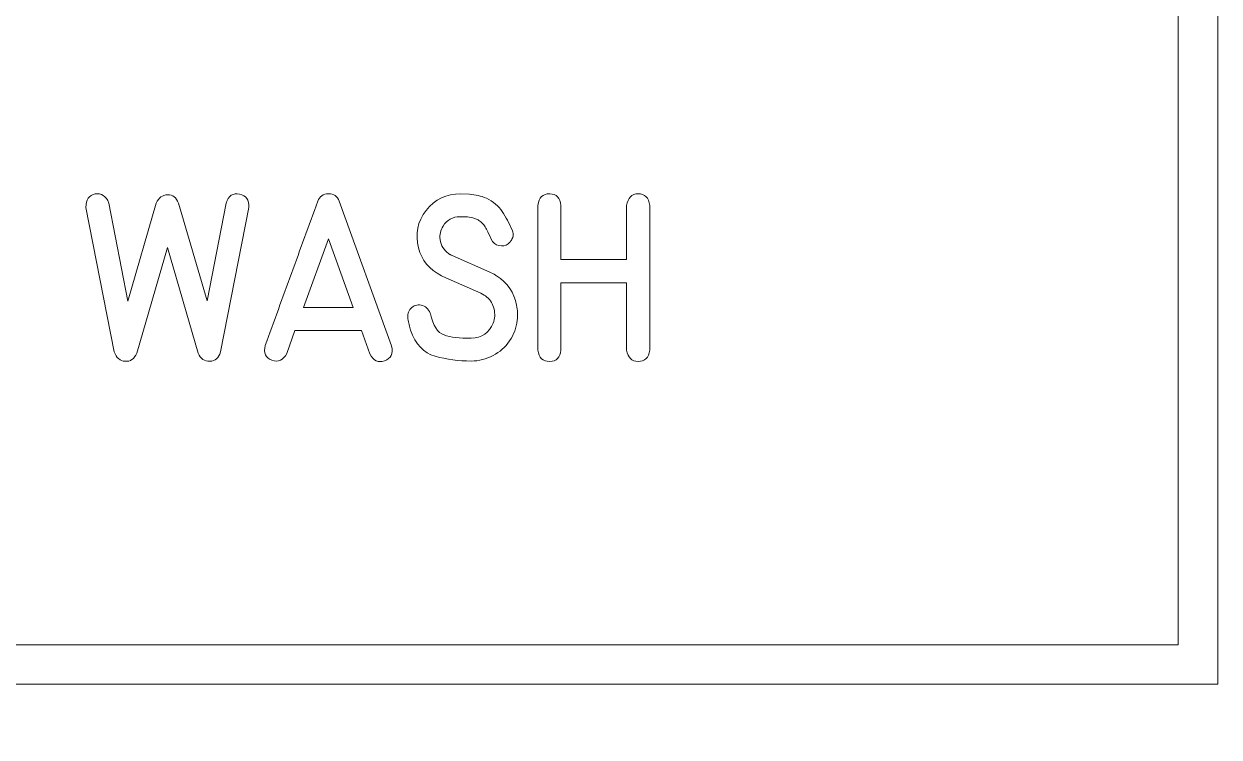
# Model space of a CAD drawing. Header units: millimetres. Extents: x -288 to 359, y -150 to 98.
# Drawn here: x -16.93 to 5.74, y -15.66 to -2.14 of the extents above; entities that cross this region are included whole.
import ezdxf

# ---------------------------------------------------------------- set-up
doc = ezdxf.new("R2010")
doc.units = ezdxf.units.MM
doc.header["$MEASUREMENT"] = 0
doc.layers.add('Cut', color=7, linetype='Continuous', plot=False)
doc.layers.add('Engrave', color=7, linetype='Continuous')

msp = doc.modelspace()

# ---------------------------------------------------------------- linework, layer by layer
at = {"layer": 'Cut', "color": 250, "lineweight": 9}
msp.add_open_spline([(-125.3294, 95.8698), (-125.5948, 95.8696), (-125.8492, 95.764), (-126.0368, 95.5762), (-126.0368, 95.5762), (-126.2243, 95.3885), (-126.3296, 95.1352), (-126.3294, 94.8698), (-126.3294, 94.8698), (-126.3294, 94.8698), (-126.3294, 90.3823), (-126.3294, 90.3823), (-126.3294, 90.3823), (-126.3292, 90.1169), (-126.2236, 89.8624), (-126.0359, 89.6749), (-126.0359, 89.6749), (-125.8481, 89.4874), (-125.5948, 89.3821), (-125.3294, 89.3823), (-125.3294, 89.3823), (-125.3294, 89.3823), (-122.8669, 89.3823), (-122.8669, 89.3823), (-122.8669, 89.3823), (-120.5447, 89.3823), (-118.3988, 88.1434), (-117.2377, 86.1323), (-117.2377, 86.1323), (-116.0766, 84.1212), (-116.0766, 81.6434), (-117.2377, 79.6323), (-117.2377, 79.6323), (-118.3988, 77.6212), (-120.5447, 76.3823), (-122.8669, 76.3823), (-122.8669, 76.3823), (-122.8669, 76.3823), (-125.3294, 76.3823), (-125.3294, 76.3823), (-125.3294, 76.3823), (-125.5948, 76.3821), (-125.8492, 76.2765), (-126.0368, 76.0887), (-126.0368, 76.0887), (-126.2243, 75.901), (-126.3296, 75.6477), (-126.3294, 75.3823), (-126.3294, 75.3823), (-126.3294, 75.3823), (-126.3294, 23.7073), (-126.3294, 23.7073), (-126.3294, 23.7073), (-126.3292, 23.4419), (-126.2236, 23.1874), (-126.0359, 22.9999), (-126.0359, 22.9999), (-125.8481, 22.8124), (-125.5948, 22.7071), (-125.3294, 22.7073), (-125.3294, 22.7073), (-125.3294, 22.7073), (-122.8669, 22.7073), (-122.8669, 22.7073), (-122.8669, 22.7073), (-120.5447, 22.7073), (-118.3988, 21.4684), (-117.2377, 19.4573), (-117.2377, 19.4573), (-116.0766, 17.4462), (-116.0766, 14.9684), (-117.2377, 12.9573), (-117.2377, 12.9573), (-118.3988, 10.9462), (-120.5447, 9.7073), (-122.8669, 9.7073), (-122.8669, 9.7073), (-122.8669, 9.7073), (-125.3294, 9.7073), (-125.3294, 9.7073), (-125.3294, 9.7073), (-125.5948, 9.7071), (-125.8492, 9.6015), (-126.0368, 9.4137), (-126.0368, 9.4137), (-126.2243, 9.226), (-126.3296, 8.9727), (-126.3294, 8.7073), (-126.3294, 8.7073), (-126.3294, 8.7073), (-126.3294, -62.0177), (-126.3294, -62.0177), (-126.3294, -62.0177), (-126.3292, -62.2831), (-126.2236, -62.5376), (-126.0359, -62.7251), (-126.0359, -62.7251), (-125.8481, -62.9126), (-125.5948, -63.0179), (-125.3294, -63.0177), (-125.3294, -63.0177), (-125.3294, -63.0177), (-122.8669, -63.0177), (-122.8669, -63.0177), (-122.8669, -63.0177), (-120.5447, -63.0177), (-118.3988, -64.2566), (-117.2377, -66.2677), (-117.2377, -66.2677), (-116.0766, -68.2788), (-116.0766, -70.7566), (-117.2377, -72.7677), (-117.2377, -72.7677), (-118.3988, -74.7788), (-120.5447, -76.0177), (-122.8669, -76.0177), (-122.8669, -76.0177), (-122.8669, -76.0177), (-125.3294, -76.0177), (-125.3294, -76.0177), (-125.3294, -76.0177), (-125.5948, -76.0179), (-125.8492, -76.1235), (-126.0368, -76.3113), (-126.0368, -76.3113), (-126.2243, -76.499), (-126.3296, -76.7523), (-126.3294, -77.0177), (-126.3294, -77.0177), (-126.3294, -77.0177), (-126.3294, -128.6927), (-126.3294, -128.6927), (-126.3294, -128.6927), (-126.3292, -128.9581), (-126.2236, -129.2126), (-126.0359, -129.4001), (-126.0359, -129.4001), (-125.8481, -129.5876), (-125.5948, -129.6929), (-125.3294, -129.6927), (-125.3294, -129.6927), (-125.3294, -129.6927), (-122.8669, -129.6927), (-122.8669, -129.6927), (-122.8669, -129.6927), (-120.5447, -129.6927), (-118.3988, -130.9316), (-117.2377, -132.9427), (-117.2377, -132.9427), (-116.0766, -134.9538), (-116.0766, -137.4316), (-117.2377, -139.4427), (-117.2377, -139.4427), (-118.3988, -141.4538), (-120.5447, -142.6927), (-122.8669, -142.6927), (-122.8669, -142.6927), (-122.8669, -142.6927), (-125.3294, -142.6927), (-125.3294, -142.6927), (-125.3294, -142.6927), (-125.5948, -142.6929), (-125.8492, -142.7985), (-126.0368, -142.9863), (-126.0368, -142.9863), (-126.2243, -143.174), (-126.3296, -143.4273), (-126.3294, -143.6927), (-126.3294, -143.6927), (-126.3294, -143.6927), (-126.3294, -148.1802), (-126.3294, -148.1802), (-126.3294, -148.1802), (-126.3292, -148.4456), (-126.2236, -148.7001), (-126.0359, -148.8876), (-126.0359, -148.8876), (-125.8481, -149.0751), (-125.5948, -149.1804), (-125.3294, -149.1802), (-125.3294, -149.1802), (-125.3294, -149.1802), (16.1206, -149.1802), (16.1206, -149.1802), (16.1206, -149.1802), (16.386, -149.1801), (16.6404, -149.0745), (16.828, -148.8867), (16.828, -148.8867), (17.0155, -148.6989), (17.1208, -148.4456), (17.1206, -148.1802), (17.1206, -148.1802), (17.1206, -148.1802), (17.1206, -143.6927), (17.1206, -143.6927), (17.1206, -143.6927), (17.1204, -143.4273), (17.0149, -143.1729), (16.8271, -142.9854), (16.8271, -142.9854), (16.6393, -142.7978), (16.386, -142.6926), (16.1206, -142.6927), (16.1206, -142.6927), (16.1206, -142.6927), (13.6581, -142.6927), (13.6581, -142.6927), (13.6581, -142.6927), (11.3359, -142.6927), (9.1901, -141.4538), (8.029, -139.4427), (8.029, -139.4427), (6.8678, -137.4316), (6.8678, -134.9538), (8.029, -132.9427), (8.029, -132.9427), (9.1901, -130.9316), (11.3359, -129.6927), (13.6581, -129.6927), (13.6581, -129.6927), (13.6581, -129.6927), (16.1206, -129.6927), (16.1206, -129.6927), (16.1206, -129.6927), (16.386, -129.6926), (16.6404, -129.587), (16.828, -129.3992), (16.828, -129.3992), (17.0155, -129.2114), (17.1208, -128.9581), (17.1206, -128.6927), (17.1206, -128.6927), (17.1206, -128.6927), (17.1206, -77.0177), (17.1206, -77.0177), (17.1206, -77.0177), (17.1204, -76.7523), (17.0149, -76.4979), (16.8271, -76.3104), (16.8271, -76.3104), (16.6393, -76.1228), (16.386, -76.0176), (16.1206, -76.0177), (16.1206, -76.0177), (16.1206, -76.0177), (13.6581, -76.0177), (13.6581, -76.0177), (13.6581, -76.0177), (11.3359, -76.0177), (9.1901, -74.7788), (8.029, -72.7677), (8.029, -72.7677), (6.8678, -70.7566), (6.8678, -68.2788), (8.029, -66.2677), (8.029, -66.2677), (9.1901, -64.2566), (11.3359, -63.0177), (13.6581, -63.0177), (13.6581, -63.0177), (13.6581, -63.0177), (16.1206, -63.0177), (16.1206, -63.0177), (16.1206, -63.0177), (16.386, -63.0176), (16.6404, -62.912), (16.828, -62.7242), (16.828, -62.7242), (17.0155, -62.5364), (17.1208, -62.2831), (17.1206, -62.0177), (17.1206, -62.0177), (17.1206, -62.0177), (17.1206, 8.7073), (17.1206, 8.7073), (17.1206, 8.7073), (17.1204, 8.9727), (17.0149, 9.2271), (16.8271, 9.4146), (16.8271, 9.4146), (16.6393, 9.6022), (16.386, 9.7074), (16.1206, 9.7073), (16.1206, 9.7073), (16.1206, 9.7073), (13.6581, 9.7073), (13.6581, 9.7073), (13.6581, 9.7073), (11.3359, 9.7073), (9.1901, 10.9462), (8.029, 12.9573), (8.029, 12.9573), (6.8678, 14.9684), (6.8678, 17.4462), (8.029, 19.4573), (8.029, 19.4573), (9.1901, 21.4684), (11.3359, 22.7073), (13.6581, 22.7073), (13.6581, 22.7073), (13.6581, 22.7073), (16.1206, 22.7073), (16.1206, 22.7073), (16.1206, 22.7073), (16.386, 22.7074), (16.6404, 22.813), (16.828, 23.0008), (16.828, 23.0008), (17.0155, 23.1886), (17.1208, 23.4419), (17.1206, 23.7073), (17.1206, 23.7073), (17.1206, 23.7073), (17.1206, 75.3823), (17.1206, 75.3823), (17.1206, 75.3823), (17.1204, 75.6477), (17.0149, 75.9021), (16.8271, 76.0896), (16.8271, 76.0896), (16.6393, 76.2772), (16.386, 76.3824), (16.1206, 76.3823), (16.1206, 76.3823), (16.1206, 76.3823), (13.6581, 76.3823), (13.6581, 76.3823), (13.6581, 76.3823), (11.3359, 76.3823), (9.1901, 77.6212), (8.029, 79.6323), (8.029, 79.6323), (6.8678, 81.6434), (6.8678, 84.1212), (8.029, 86.1323), (8.029, 86.1323), (9.1901, 88.1434), (11.3359, 89.3823), (13.6581, 89.3823), (13.6581, 89.3823), (13.6581, 89.3823), (16.1206, 89.3823), (16.1206, 89.3823), (16.1206, 89.3823), (16.386, 89.3824), (16.6404, 89.488), (16.828, 89.6758), (16.828, 89.6758), (17.0155, 89.8636), (17.1208, 90.1169), (17.1206, 90.3823), (17.1206, 90.3823), (17.1206, 90.3823), (17.1206, 94.8698), (17.1206, 94.8698), (17.1206, 94.8698), (17.1204, 95.1352), (17.0149, 95.3896), (16.8271, 95.5771), (16.8271, 95.5771), (16.6393, 95.7647), (16.386, 95.8699), (16.1206, 95.8698), (16.1206, 95.8698), (16.1206, 95.8698), (-125.3294, 95.8698), (-125.3294, 95.8698)], degree=3, knots=[0, 0, 0, 0, 0.0107527, 0.0107527, 0.0107527, 0.0107527, 0.0215054, 0.0215054, 0.0215054, 0.0215054, 0.0322581, 0.0322581, 0.0322581, 0.0322581, 0.0430108, 0.0430108, 0.0430108, 0.0430108, 0.0537634, 0.0537634, 0.0537634, 0.0537634, 0.0645161, 0.0645161, 0.0645161, 0.0645161, 0.0752688, 0.0752688, 0.0752688, 0.0752688, 0.0860215, 0.0860215, 0.0860215, 0.0860215, 0.0967742, 0.0967742, 0.0967742, 0.0967742, 0.1075269, 0.1075269, 0.1075269, 0.1075269, 0.1182796, 0.1182796, 0.1182796, 0.1182796, 0.1290323, 0.1290323, 0.1290323, 0.1290323, 0.1397849, 0.1397849, 0.1397849, 0.1397849, 0.1505376, 0.1505376, 0.1505376, 0.1505376, 0.1612903, 0.1612903, 0.1612903, 0.1612903, 0.172043, 0.172043, 0.172043, 0.172043, 0.1827957, 0.1827957, 0.1827957, 0.1827957, 0.1935484, 0.1935484, 0.1935484, 0.1935484, 0.2043011, 0.2043011, 0.2043011, 0.2043011, 0.2150538, 0.2150538, 0.2150538, 0.2150538, 0.2258065, 0.2258065, 0.2258065, 0.2258065, 0.2365591, 0.2365591, 0.2365591, 0.2365591, 0.2473118, 0.2473118, 0.2473118, 0.2473118, 0.2580645, 0.2580645, 0.2580645, 0.2580645, 0.2688172, 0.2688172, 0.2688172, 0.2688172, 0.2795699, 0.2795699, 0.2795699, 0.2795699, 0.2903226, 0.2903226, 0.2903226, 0.2903226, 0.3010753, 0.3010753, 0.3010753, 0.3010753, 0.311828, 0.311828, 0.311828, 0.311828, 0.3225806, 0.3225806, 0.3225806, 0.3225806, 0.3333333, 0.3333333, 0.3333333, 0.3333333, 0.344086, 0.344086, 0.344086, 0.344086, 0.3548387, 0.3548387, 0.3548387, 0.3548387, 0.3655914, 0.3655914, 0.3655914, 0.3655914, 0.3763441, 0.3763441, 0.3763441, 0.3763441, 0.3870968, 0.3870968, 0.3870968, 0.3870968, 0.3978495, 0.3978495, 0.3978495, 0.3978495, 0.4086022, 0.4086022, 0.4086022, 0.4086022, 0.4193548, 0.4193548, 0.4193548, 0.4193548, 0.4301075, 0.4301075, 0.4301075, 0.4301075, 0.4408602, 0.4408602, 0.4408602, 0.4408602, 0.4516129, 0.4516129, 0.4516129, 0.4516129, 0.4623656, 0.4623656, 0.4623656, 0.4623656, 0.4731183, 0.4731183, 0.4731183, 0.4731183, 0.483871, 0.483871, 0.483871, 0.483871, 0.4946237, 0.4946237, 0.4946237, 0.4946237, 0.5053763, 0.5053763, 0.5053763, 0.5053763, 0.516129, 0.516129, 0.516129, 0.516129, 0.5268817, 0.5268817, 0.5268817, 0.5268817, 0.5376344, 0.5376344, 0.5376344, 0.5376344, 0.5483871, 0.5483871, 0.5483871, 0.5483871, 0.5591398, 0.5591398, 0.5591398, 0.5591398, 0.5698925, 0.5698925, 0.5698925, 0.5698925, 0.5806452, 0.5806452, 0.5806452, 0.5806452, 0.5913978, 0.5913978, 0.5913978, 0.5913978, 0.6021505, 0.6021505, 0.6021505, 0.6021505, 0.6129032, 0.6129032, 0.6129032, 0.6129032, 0.6236559, 0.6236559, 0.6236559, 0.6236559, 0.6344086, 0.6344086, 0.6344086, 0.6344086, 0.6451613, 0.6451613, 0.6451613, 0.6451613, 0.655914, 0.655914, 0.655914, 0.655914, 0.6666667, 0.6666667, 0.6666667, 0.6666667, 0.6774194, 0.6774194, 0.6774194, 0.6774194, 0.688172, 0.688172, 0.688172, 0.688172, 0.6989247, 0.6989247, 0.6989247, 0.6989247, 0.7096774, 0.7096774, 0.7096774, 0.7096774, 0.7204301, 0.7204301, 0.7204301, 0.7204301, 0.7311828, 0.7311828, 0.7311828, 0.7311828, 0.7419355, 0.7419355, 0.7419355, 0.7419355, 0.7526882, 0.7526882, 0.7526882, 0.7526882, 0.7634409, 0.7634409, 0.7634409, 0.7634409, 0.7741935, 0.7741935, 0.7741935, 0.7741935, 0.7849462, 0.7849462, 0.7849462, 0.7849462, 0.7956989, 0.7956989, 0.7956989, 0.7956989, 0.8064516, 0.8064516, 0.8064516, 0.8064516, 0.8172043, 0.8172043, 0.8172043, 0.8172043, 0.827957, 0.827957, 0.827957, 0.827957, 0.8387097, 0.8387097, 0.8387097, 0.8387097, 0.8494624, 0.8494624, 0.8494624, 0.8494624, 0.8602151, 0.8602151, 0.8602151, 0.8602151, 0.8709677, 0.8709677, 0.8709677, 0.8709677, 0.8817204, 0.8817204, 0.8817204, 0.8817204, 0.8924731, 0.8924731, 0.8924731, 0.8924731, 0.9032258, 0.9032258, 0.9032258, 0.9032258, 0.9139785, 0.9139785, 0.9139785, 0.9139785, 0.9247312, 0.9247312, 0.9247312, 0.9247312, 0.9354839, 0.9354839, 0.9354839, 0.9354839, 0.9462366, 0.9462366, 0.9462366, 0.9462366, 0.9569892, 0.9569892, 0.9569892, 0.9569892, 0.9677419, 0.9677419, 0.9677419, 0.9677419, 0.9784946, 0.9784946, 0.9784946, 0.9784946, 1, 1, 1, 1], dxfattribs=at)
at = {"layer": 'Engrave', "color": 240, "lineweight": 9}
for points, knots in [([(-40.4235, 31.2174), (-40.4235, 31.2174), (5.717, 31.2174), (5.717, 31.2174), (5.717, 31.2174), (5.717, 31.2174), (5.717, -14.6562), (5.717, -14.6562), (5.717, -14.6562), (5.717, -14.6562), (-31.6044, -14.6562), (-31.6044, -14.6562), (-31.6044, -14.6562), (-31.6044, -14.6562), (-31.6044, -13.9062), (-31.6044, -13.9062), (-31.6044, -13.9062), (-31.6044, -13.9062), (4.967, -13.9062), (4.967, -13.9062), (4.967, -13.9062), (4.967, -13.9062), (4.967, 30.4674), (4.967, 30.4674), (4.967, 30.4674), (4.967, 30.4674), (-40.4235, 30.4674), (-40.4235, 30.4674), (-40.4235, 30.4674), (-40.4235, 30.4674), (-40.4235, 31.2174), (-40.4235, 31.2174)], [0, 0, 0, 0, 0.1111111, 0.1111111, 0.1111111, 0.1111111, 0.2222222, 0.2222222, 0.2222222, 0.2222222, 0.3333333, 0.3333333, 0.3333333, 0.3333333, 0.4444444, 0.4444444, 0.4444444, 0.4444444, 0.5555556, 0.5555556, 0.5555556, 0.5555556, 0.6666667, 0.6666667, 0.6666667, 0.6666667, 0.7777778, 0.7777778, 0.7777778, 0.7777778, 1, 1, 1, 1]), ([(-13.9966, -5.5369), (-13.9966, -5.5369), (-13.4537, -7.3911), (-13.4537, -7.3911), (-13.4537, -7.3911), (-13.4537, -7.3911), (-13.0912, -5.5369), (-13.0912, -5.5369), (-13.0912, -5.5369), (-13.0478, -5.3972), (-12.9626, -5.3406), (-12.8361, -5.3665), (-12.8361, -5.3665), (-12.7091, -5.3925), (-12.6514, -5.4766), (-12.6615, -5.619), (-12.6615, -5.619), (-12.6615, -5.619), (-13.1981, -8.3569), (-13.1981, -8.3569), (-13.1981, -8.3569), (-13.2309, -8.4717), (-13.2986, -8.531), (-13.4002, -8.5352), (-13.4002, -8.5352), (-13.5018, -8.5394), (-13.5759, -8.487), (-13.6214, -8.3786), (-13.6214, -8.3786), (-13.6214, -8.3786), (-14.2072, -6.3788), (-14.2072, -6.3788), (-14.2072, -6.3788), (-14.2072, -6.3788), (-14.7887, -8.3786), (-14.7887, -8.3786), (-14.7887, -8.3786), (-14.8358, -8.4902), (-14.9089, -8.5426), (-15.0073, -8.5352), (-15.0073, -8.5352), (-15.1052, -8.5278), (-15.1745, -8.4685), (-15.2147, -8.3569), (-15.2147, -8.3569), (-15.2147, -8.3569), (-15.7513, -5.619), (-15.7513, -5.619), (-15.7513, -5.619), (-15.7513, -5.4713), (-15.6926, -5.3861), (-15.5746, -5.3639), (-15.5746, -5.3639), (-15.4566, -5.3417), (-15.3708, -5.3994), (-15.3174, -5.5369), (-15.3174, -5.5369), (-15.3174, -5.5369), (-14.9591, -7.3943), (-14.9591, -7.3943), (-14.9591, -7.3943), (-14.9591, -7.3943), (-14.4167, -5.5369), (-14.4167, -5.5369), (-14.4167, -5.5369), (-14.3723, -5.4348), (-14.3009, -5.3819), (-14.2035, -5.3787), (-14.2035, -5.3787), (-14.1056, -5.3755), (-14.0368, -5.4285), (-13.9966, -5.5369)], [0, 0, 0, 0, 0.0526316, 0.0526316, 0.0526316, 0.0526316, 0.1052632, 0.1052632, 0.1052632, 0.1052632, 0.1578947, 0.1578947, 0.1578947, 0.1578947, 0.2105263, 0.2105263, 0.2105263, 0.2105263, 0.2631579, 0.2631579, 0.2631579, 0.2631579, 0.3157895, 0.3157895, 0.3157895, 0.3157895, 0.3684211, 0.3684211, 0.3684211, 0.3684211, 0.4210526, 0.4210526, 0.4210526, 0.4210526, 0.4736842, 0.4736842, 0.4736842, 0.4736842, 0.5263158, 0.5263158, 0.5263158, 0.5263158, 0.5789474, 0.5789474, 0.5789474, 0.5789474, 0.6315789, 0.6315789, 0.6315789, 0.6315789, 0.6842105, 0.6842105, 0.6842105, 0.6842105, 0.7368421, 0.7368421, 0.7368421, 0.7368421, 0.7894737, 0.7894737, 0.7894737, 0.7894737, 0.8421053, 0.8421053, 0.8421053, 0.8421053, 0.8947368, 0.8947368, 0.8947368, 0.8947368, 1, 1, 1, 1]), ([(-12.3498, -8.2362), (-12.1847, -7.7801), (-12.0191, -7.3245), (-11.8534, -6.8694), (-11.8534, -6.8694), (-11.6873, -6.4143), (-11.5211, -5.9587), (-11.355, -5.5031), (-11.355, -5.5031), (-11.3206, -5.4089), (-11.2528, -5.3613), (-11.1518, -5.3602), (-11.1518, -5.3602), (-11.0502, -5.3591), (-10.9819, -5.4068), (-10.947, -5.5031), (-10.947, -5.5031), (-10.947, -5.5031), (-9.9532, -8.2436), (-9.9532, -8.2436), (-9.9532, -8.2436), (-9.9225, -8.3897), (-9.9669, -8.4833), (-10.0865, -8.5257), (-10.0865, -8.5257), (-10.2067, -8.5685), (-10.2987, -8.5246), (-10.3644, -8.3955), (-10.3644, -8.3955), (-10.3644, -8.3955), (-10.5236, -7.9521), (-10.5236, -7.9521), (-10.5236, -7.9521), (-10.5236, -7.9521), (-11.7873, -7.9521), (-11.7873, -7.9521), (-11.7873, -7.9521), (-11.7873, -7.9521), (-11.9423, -8.3849), (-11.9423, -8.3849), (-11.9423, -8.3849), (-12.0085, -8.5151), (-12.1027, -8.5574), (-12.2244, -8.5124), (-12.2244, -8.5124), (-12.3466, -8.468), (-12.3884, -8.3754), (-12.3498, -8.2362)], [0, 0, 0, 0, 0.0769231, 0.0769231, 0.0769231, 0.0769231, 0.1538462, 0.1538462, 0.1538462, 0.1538462, 0.2307692, 0.2307692, 0.2307692, 0.2307692, 0.3076923, 0.3076923, 0.3076923, 0.3076923, 0.3846154, 0.3846154, 0.3846154, 0.3846154, 0.4615385, 0.4615385, 0.4615385, 0.4615385, 0.5384615, 0.5384615, 0.5384615, 0.5384615, 0.6153846, 0.6153846, 0.6153846, 0.6153846, 0.6923077, 0.6923077, 0.6923077, 0.6923077, 0.7692308, 0.7692308, 0.7692308, 0.7692308, 0.8461538, 0.8461538, 0.8461538, 0.8461538, 1, 1, 1, 1]), ([(-8.0884, -6.8456), (-8.0884, -6.8456), (-8.0636, -6.8562), (-8.0636, -6.8562), (-8.0636, -6.8562), (-8.0636, -6.8562), (-8.0355, -6.8699), (-8.0355, -6.8699), (-8.0355, -6.8699), (-8.0355, -6.8699), (-8.0107, -6.8842), (-8.0107, -6.8842), (-8.0107, -6.8842), (-8.0038, -6.8895), (-7.9953, -6.8943), (-7.9868, -6.899), (-7.9868, -6.899), (-7.9778, -6.9032), (-7.9694, -6.9085), (-7.9609, -6.9133), (-7.9609, -6.9133), (-7.7567, -7.0477), (-7.6297, -7.234), (-7.5815, -7.4716), (-7.5815, -7.4716), (-7.563, -7.5647), (-7.5587, -7.6605), (-7.5688, -7.7584), (-7.5688, -7.7584), (-7.5857, -7.8991), (-7.6349, -8.0288), (-7.717, -8.1484), (-7.717, -8.1484), (-7.799, -8.268), (-7.9022, -8.36), (-8.026, -8.4251), (-8.026, -8.4251), (-8.1594, -8.4955), (-8.2975, -8.5304), (-8.4403, -8.5304), (-8.4403, -8.5304), (-8.6801, -8.5304), (-8.9087, -8.4997), (-9.1272, -8.4384), (-9.1272, -8.4384), (-9.3452, -8.377), (-9.5008, -8.2124), (-9.5934, -7.9446), (-9.5934, -7.9446), (-9.6061, -7.9103), (-9.6151, -7.8753), (-9.6214, -7.8393), (-9.6214, -7.8393), (-9.6278, -7.8028), (-9.6352, -7.7668), (-9.6431, -7.7303), (-9.6431, -7.7303), (-9.6585, -7.6563), (-9.6405, -7.5906), (-9.5881, -7.5335), (-9.5881, -7.5335), (-9.5362, -7.4769), (-9.4712, -7.4552), (-9.3939, -7.4684), (-9.3939, -7.4684), (-9.3119, -7.4853), (-9.2553, -7.5356), (-9.223, -7.6203), (-9.223, -7.6203), (-9.223, -7.6203), (-9.2182, -7.6346), (-9.2182, -7.6346), (-9.2182, -7.6346), (-9.169, -7.8589), (-9.0822, -7.9928), (-8.9589, -8.0362), (-8.9589, -8.0362), (-8.8351, -8.0796), (-8.6636, -8.0992), (-8.4435, -8.0949), (-8.4435, -8.0949), (-8.2408, -8.0949), (-8.1017, -7.9997), (-8.026, -7.8097), (-8.026, -7.8097), (-7.9932, -7.725), (-7.9879, -7.6367), (-8.0107, -7.5451), (-8.0107, -7.5451), (-8.0334, -7.4541), (-8.0784, -7.3774), (-8.1456, -7.3165), (-8.1456, -7.3165), (-8.1758, -7.2906), (-8.2149, -7.2668), (-8.2636, -7.244), (-8.2636, -7.244), (-8.2636, -7.244), (-8.9811, -6.9292), (-8.9811, -6.9292), (-8.9811, -6.9292), (-8.9811, -6.9292), (-9.0044, -6.9165), (-9.0044, -6.9165), (-9.0044, -6.9165), (-9.2394, -6.7927), (-9.3849, -6.6164), (-9.4415, -6.3878), (-9.4415, -6.3878), (-9.5108, -6.1233), (-9.4627, -5.8862), (-9.2965, -5.6756), (-9.2965, -5.6756), (-9.1309, -5.4655), (-8.9129, -5.3602), (-8.6435, -5.3602), (-8.6435, -5.3602), (-8.6435, -5.3602), (-8.4726, -5.365), (-8.4726, -5.365), (-8.4726, -5.365), (-8.4171, -5.375), (-8.3631, -5.3851), (-8.3118, -5.3951), (-8.3118, -5.3951), (-8.2599, -5.4046), (-8.2075, -5.4216), (-8.1551, -5.4454), (-8.1551, -5.4454), (-8.0249, -5.5062), (-7.9249, -5.5904), (-7.8556, -5.6967), (-7.8556, -5.6967), (-7.7863, -5.8031), (-7.7238, -5.9185), (-7.6683, -6.0423), (-7.6683, -6.0423), (-7.663, -6.0539), (-7.6582, -6.0672), (-7.654, -6.0825), (-7.654, -6.0825), (-7.6429, -6.1333), (-7.6482, -6.1793), (-7.6699, -6.2206), (-7.6699, -6.2206), (-7.682, -6.2466), (-7.6953, -6.2661), (-7.7085, -6.2794), (-7.7085, -6.2794), (-7.7217, -6.2931), (-7.7328, -6.3021), (-7.7408, -6.3074), (-7.7408, -6.3074), (-7.7948, -6.3455), (-7.8535, -6.3571), (-7.9175, -6.3413), (-7.9175, -6.3413), (-7.9821, -6.327), (-8.0308, -6.2857), (-8.0652, -6.2174), (-8.0652, -6.2174), (-8.0921, -6.1577), (-8.1207, -6.0963), (-8.1509, -6.0338), (-8.1509, -6.0338), (-8.1816, -5.9714), (-8.2244, -5.9195), (-8.2789, -5.8777), (-8.2789, -5.8777), (-8.3017, -5.8613), (-8.3239, -5.8491), (-8.3451, -5.8417), (-8.3451, -5.8417), (-8.3663, -5.8338), (-8.3895, -5.8253), (-8.4155, -5.8158), (-8.4155, -5.8158), (-8.4155, -5.8158), (-8.516, -5.7989), (-8.516, -5.7989), (-8.516, -5.7989), (-8.516, -5.7989), (-8.6589, -5.7941), (-8.6589, -5.7941), (-8.6589, -5.7941), (-8.7975, -5.7962), (-8.9034, -5.856), (-8.9764, -5.974), (-8.9764, -5.974), (-9.0261, -6.0497), (-9.0446, -6.1338), (-9.0325, -6.227), (-9.0325, -6.227), (-9.0182, -6.3413), (-8.9642, -6.4302), (-8.8711, -6.4937), (-8.8711, -6.4937), (-8.8668, -6.4963), (-8.8626, -6.5), (-8.8573, -6.5037), (-8.8573, -6.5037), (-8.852, -6.5069), (-8.8462, -6.5106), (-8.8404, -6.5138), (-8.8404, -6.5138), (-8.8404, -6.5138), (-8.8229, -6.5212), (-8.8229, -6.5212), (-8.8229, -6.5212), (-8.8229, -6.5212), (-8.8044, -6.5291), (-8.8044, -6.5291), (-8.8044, -6.5291), (-8.8044, -6.5291), (-8.0884, -6.8456), (-8.0884, -6.8456)], [0, 0, 0, 0, 0.0181818, 0.0181818, 0.0181818, 0.0181818, 0.0363636, 0.0363636, 0.0363636, 0.0363636, 0.0545455, 0.0545455, 0.0545455, 0.0545455, 0.0727273, 0.0727273, 0.0727273, 0.0727273, 0.0909091, 0.0909091, 0.0909091, 0.0909091, 0.1090909, 0.1090909, 0.1090909, 0.1090909, 0.1272727, 0.1272727, 0.1272727, 0.1272727, 0.1454545, 0.1454545, 0.1454545, 0.1454545, 0.1636364, 0.1636364, 0.1636364, 0.1636364, 0.1818182, 0.1818182, 0.1818182, 0.1818182, 0.2, 0.2, 0.2, 0.2, 0.2181818, 0.2181818, 0.2181818, 0.2181818, 0.2363636, 0.2363636, 0.2363636, 0.2363636, 0.2545455, 0.2545455, 0.2545455, 0.2545455, 0.2727273, 0.2727273, 0.2727273, 0.2727273, 0.2909091, 0.2909091, 0.2909091, 0.2909091, 0.3090909, 0.3090909, 0.3090909, 0.3090909, 0.3272727, 0.3272727, 0.3272727, 0.3272727, 0.3454545, 0.3454545, 0.3454545, 0.3454545, 0.3636364, 0.3636364, 0.3636364, 0.3636364, 0.3818182, 0.3818182, 0.3818182, 0.3818182, 0.4, 0.4, 0.4, 0.4, 0.4181818, 0.4181818, 0.4181818, 0.4181818, 0.4363636, 0.4363636, 0.4363636, 0.4363636, 0.4545455, 0.4545455, 0.4545455, 0.4545455, 0.4727273, 0.4727273, 0.4727273, 0.4727273, 0.4909091, 0.4909091, 0.4909091, 0.4909091, 0.5090909, 0.5090909, 0.5090909, 0.5090909, 0.5272727, 0.5272727, 0.5272727, 0.5272727, 0.5454545, 0.5454545, 0.5454545, 0.5454545, 0.5636364, 0.5636364, 0.5636364, 0.5636364, 0.5818182, 0.5818182, 0.5818182, 0.5818182, 0.6, 0.6, 0.6, 0.6, 0.6181818, 0.6181818, 0.6181818, 0.6181818, 0.6363636, 0.6363636, 0.6363636, 0.6363636, 0.6545455, 0.6545455, 0.6545455, 0.6545455, 0.6727273, 0.6727273, 0.6727273, 0.6727273, 0.6909091, 0.6909091, 0.6909091, 0.6909091, 0.7090909, 0.7090909, 0.7090909, 0.7090909, 0.7272727, 0.7272727, 0.7272727, 0.7272727, 0.7454545, 0.7454545, 0.7454545, 0.7454545, 0.7636364, 0.7636364, 0.7636364, 0.7636364, 0.7818182, 0.7818182, 0.7818182, 0.7818182, 0.8, 0.8, 0.8, 0.8, 0.8181818, 0.8181818, 0.8181818, 0.8181818, 0.8363636, 0.8363636, 0.8363636, 0.8363636, 0.8545455, 0.8545455, 0.8545455, 0.8545455, 0.8727273, 0.8727273, 0.8727273, 0.8727273, 0.8909091, 0.8909091, 0.8909091, 0.8909091, 0.9090909, 0.9090909, 0.9090909, 0.9090909, 0.9272727, 0.9272727, 0.9272727, 0.9272727, 0.9454545, 0.9454545, 0.9454545, 0.9454545, 0.9636364, 0.9636364, 0.9636364, 0.9636364, 1, 1, 1, 1]), ([(-7.1799, -8.3214), (-7.1799, -8.3214), (-7.1799, -5.5803), (-7.1799, -5.5803), (-7.1799, -5.5803), (-7.1582, -5.4316), (-7.0825, -5.3586), (-6.9534, -5.3607), (-6.9534, -5.3607), (-6.8243, -5.3634), (-6.7539, -5.4369), (-6.7428, -5.5803), (-6.7428, -5.5803), (-6.7428, -5.5803), (-6.7428, -6.6053), (-6.7428, -6.6053), (-6.7428, -6.6053), (-6.7428, -6.6053), (-5.4945, -6.6053), (-5.4945, -6.6053), (-5.4945, -6.6053), (-5.4945, -6.6053), (-5.4945, -5.5803), (-5.4945, -5.5803), (-5.4945, -5.5803), (-5.4728, -5.4348), (-5.3998, -5.3613), (-5.2754, -5.3607), (-5.2754, -5.3607), (-5.1511, -5.3602), (-5.077, -5.4338), (-5.0542, -5.5803), (-5.0542, -5.5803), (-5.0542, -5.5803), (-5.0542, -8.3214), (-5.0542, -8.3214), (-5.0542, -8.3214), (-5.077, -8.4669), (-5.1511, -8.5394), (-5.2754, -8.5389), (-5.2754, -8.5389), (-5.3998, -8.5384), (-5.4728, -8.4659), (-5.4945, -8.3214), (-5.4945, -8.3214), (-5.4945, -8.3214), (-5.4945, -7.0456), (-5.4945, -7.0456), (-5.4945, -7.0456), (-5.4945, -7.0456), (-6.7428, -7.0456), (-6.7428, -7.0456), (-6.7428, -7.0456), (-6.7428, -7.0456), (-6.7428, -8.3214), (-6.7428, -8.3214), (-6.7428, -8.3214), (-6.7539, -8.4638), (-6.8243, -8.5363), (-6.9534, -8.5384), (-6.9534, -8.5384), (-7.0825, -8.5405), (-7.1582, -8.468), (-7.1799, -8.3214)], [0, 0, 0, 0, 0.0588235, 0.0588235, 0.0588235, 0.0588235, 0.1176471, 0.1176471, 0.1176471, 0.1176471, 0.1764706, 0.1764706, 0.1764706, 0.1764706, 0.2352941, 0.2352941, 0.2352941, 0.2352941, 0.2941176, 0.2941176, 0.2941176, 0.2941176, 0.3529412, 0.3529412, 0.3529412, 0.3529412, 0.4117647, 0.4117647, 0.4117647, 0.4117647, 0.4705882, 0.4705882, 0.4705882, 0.4705882, 0.5294118, 0.5294118, 0.5294118, 0.5294118, 0.5882353, 0.5882353, 0.5882353, 0.5882353, 0.6470588, 0.6470588, 0.6470588, 0.6470588, 0.7058824, 0.7058824, 0.7058824, 0.7058824, 0.7647059, 0.7647059, 0.7647059, 0.7647059, 0.8235294, 0.8235294, 0.8235294, 0.8235294, 0.8823529, 0.8823529, 0.8823529, 0.8823529, 1, 1, 1, 1]), ([(-10.6819, -7.5166), (-10.6819, -7.5166), (-11.1533, -6.2143), (-11.1533, -6.2143), (-11.1533, -6.2143), (-11.1533, -6.2143), (-11.6275, -7.5166), (-11.6275, -7.5166), (-11.6275, -7.5166), (-11.6275, -7.5166), (-10.6819, -7.5166), (-10.6819, -7.5166)], [0, 0, 0, 0, 0.25, 0.25, 0.25, 0.25, 0.5, 0.5, 0.5, 0.5, 1, 1, 1, 1]), ([(-11.1533, -6.2143), (-11.1533, -6.2143), (-10.6819, -7.5166), (-10.6819, -7.5166), (-10.6819, -7.5166), (-10.6819, -7.5166), (-11.1533, -6.2143), (-11.1533, -6.2143)], [0, 0, 0, 0, 0.3333333, 0.3333333, 0.3333333, 0.3333333, 1, 1, 1, 1])]:
    msp.add_open_spline(points, degree=3, knots=knots, dxfattribs=at)

doc.saveas('drawing.dxf')
